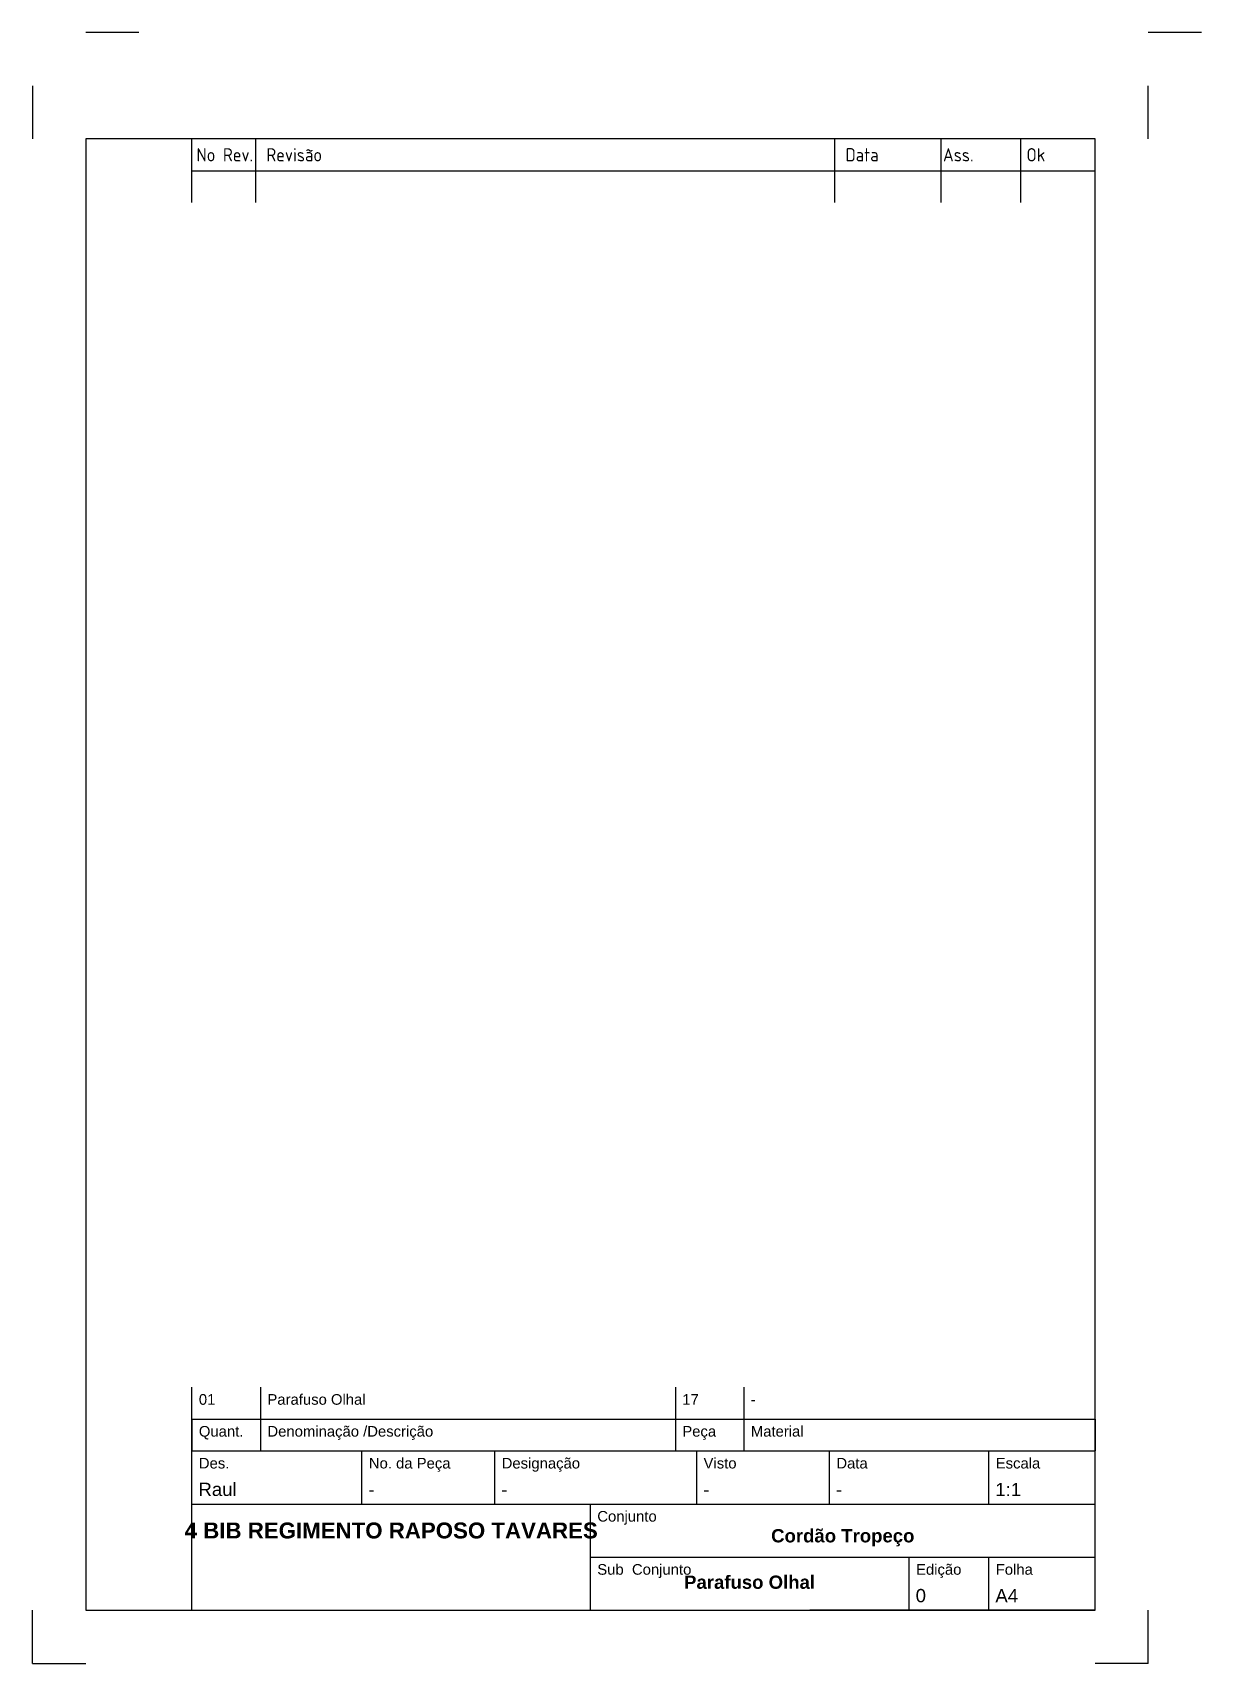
# Paper-space layout 'Peça17' of a CAD drawing. Header units: millimetres. Extents: x -10 to 210, y -10 to 297.
import ezdxf
from ezdxf.enums import TextEntityAlignment as Align

# ---------------------------------------------------------------- set-up
doc = ezdxf.new("R2010")
doc.units = ezdxf.units.MM
for name, color, linetype in [('Contorno', 7, 'Continuous'), ('FRAME 050', 6, 'Continuous'), ('FRAME 200', 8, 'Continuous'), ('Texto', 7, 'Continuous')]:
    doc.layers.add(name, color=color, linetype=linetype)
doc.layers.get('FRAME 050').off()
doc.styles.add('ISO Proportional', font='isocp')
doc.styles.add('texto2', font='ARIAL.TTF', dxfattribs={"height": 2})
doc.styles.add('Texto2.5', font='ARIAL.TTF', dxfattribs={"height": 2.5})

psp = doc.layouts.new('Peça17')

# ---------------------------------------------------------------- linework, layer by layer
at = {"layer": 'Contorno'}
for p, q in [((0, 277), (0, 0)), ((190, 277), (0, 277)), ((20, 271), (20, 277)), ((32, 271), (32, 277)), ((141, 271), (141, 277)), ((161, 271), (161, 277)), ((176, 271), (176, 277)), ((190, 0), (190, 277)), ((20, 271), (190, 271)), ((20, 265), (20, 271)), ((32, 265), (32, 271)), ((141, 265), (141, 271)), ((161, 265), (161, 271)), ((176, 265), (176, 271)), ((20, 36), (20, 42)), ((32.91, 42), (32.91, 36)), ((111, 42), (111, 36)), ((123.9, 42), (123.9, 36)), ((20, 36), (190, 36)), ((20, 30), (20, 36)), ((20, 36), (20, 30)), ((20, 36), (20, 30)), ((20, 30), (20, 36)), ((20, 36), (190, 36)), ((32.91, 36), (32.91, 30)), ((111, 36), (111, 30)), ((123.9, 36), (123.9, 30)), ((190, 36), (190, 30)), ((190, 30), (190, 36)), ((20, 30), (190, 30)), ((20, 0), (20, 30)), ((52, 20), (52, 30)), ((77, 20), (77, 30)), ((115, 20), (115, 30)), ((140, 20), (140, 30)), ((170, 20), (170, 30)), ((20, 20), (190, 20)), ((95, 0), (95, 20)), ((95, 10), (190, 10)), ((155, 0), (155, 10)), ((170, 0), (170, 10)), ((0, 0), (190, 0)), ((190, 0), (136.29, 0))]:
    psp.add_line(p, q, dxfattribs=at)
at = {"layer": 'FRAME 200'}
for p, q in [((10, 297), (0, 297)), ((210, 297), (200, 297)), ((-10, 287), (-10, 277)), ((200, 277), (200, 287)), ((-10, -10), (-10, 0)), ((200, -10), (200, 0)), ((-10, -10), (0, -10)), ((200, -10), (190, -10))]:
    psp.add_line(p, q, dxfattribs=at)
at = {"layer": 'Texto'}
psp.add_line((155, 5), (155, 5), dxfattribs=at)

# ---------------------------------------------------------------- texts
at = {"layer": 'Texto', "style": 'ISO Proportional'}
for s, p in [('No Rev.', (20.84, 274)), ('Revisão', (34, 274)), ('Data', (143, 274)), ('Ass.', (161.36, 274)), ('Ok', (177.08, 274))]:
    psp.add_text(s, height=2.5, dxfattribs=at).set_placement(p, align=Align.MIDDLE_LEFT)
at = {"layer": 'Texto'}
for s, insert, char_height, width, attachment_point, style in [('01', (21.29, 40.69), 2, 30.3514, 1, 'texto2'), ('Parafuso Olhal', (34.2, 40.69), 2, 71.2648, 1, 'texto2'), ('17', (112.29, 40.69), 2, 11.6189, 1, 'texto2'), ('-', (125.19, 40.69), 2, 11.6189, 1, 'texto2'), ('Quant.', (21.29, 34.69), 2, 30.3514, 1, 'texto2'), ('Denominação /Descrição', (34.2, 34.69), 2, 71.2648, 1, 'texto2'), ('Peça', (112.29, 34.69), 2, 11.6189, 1, 'texto2'), ('Material', (125.19, 34.69), 2, 11.6189, 1, 'texto2'), ('Des.', (21.29, 28.69), 2, 30.3514, 1, 'texto2'), ('No. da Peça', (53.29, 28.69), 2, 30.3514, 1, 'texto2'), ('Designação', (78.29, 28.69), 2, 30.3514, 1, 'texto2'), ('Visto', (116.29, 28.69), 2, 30.3514, 1, 'texto2'), ('Data', (141.29, 28.69), 2, 11.6189, 1, 'texto2'), ('Escala', (171.29, 28.69), 2, 11.6189, 1, 'texto2'), ('Raul', (21.22, 21.48), 2.5, 35.3309, 7, 'Texto2.5'), ('-', (53.22, 21.48), 2.5, 35.3309, 7, 'Texto2.5'), ('-', (78.22, 21.48), 2.5, 35.3309, 7, 'Texto2.5'), ('-', (116.22, 21.48), 2.5, 35.3309, 7, 'Texto2.5'), ('-', (141.22, 21.48), 2.5, 35.3309, 7, 'Texto2.5'), ('1:1', (171.22, 21.48), 2.5, 35.3309, 7, 'Texto2.5'), ('Conjunto', (96.29, 18.69), 2, 30.3514, 1, 'texto2'), ('{\\fArial|b1|i0|c0|p34;4 BIB REGIMENTO RAPOSO TAVARES}', (57.5, 15), 3, 75, 5, 'Texto2.5'), ('{\\fArial|b1|i0|c0|p34;Cordão Tropeço}', (142.5, 13.65), 2.5, 95, 5, 'Texto2.5'), ('Sub  Conjunto', (96.29, 8.69), 2, 30.3514, 1, 'texto2'), ('{\\fArial|b1|i0|c0|p34;Parafuso Olhal}', (124.95, 5.27), 2.5, 95, 5, 'Texto2.5'), ('Edição', (156.29, 8.69), 2, 11.6189, 1, 'texto2'), ('Folha', (171.29, 8.69), 2, 11.6189, 1, 'texto2'), ('0', (156.22, 1.48), 2.5, 35.3309, 7, 'Texto2.5'), ('A4', (171.22, 1.48), 2.5, 35.3309, 7, 'Texto2.5')]:
    psp.add_mtext(s, dxfattribs=dict(at, insert=insert, char_height=char_height, width=width, attachment_point=attachment_point, style=style))

# ---------------------------------------------------------------- viewports
at = {"layer": 'FRAME 050'}
psp.add_viewport(center=(110.42, 186.74), size=(145.17, 146.862), view_center_point=(-1961.301, 132.163), view_height=146.8616, dxfattribs=at)

doc.saveas('drawing.dxf')
